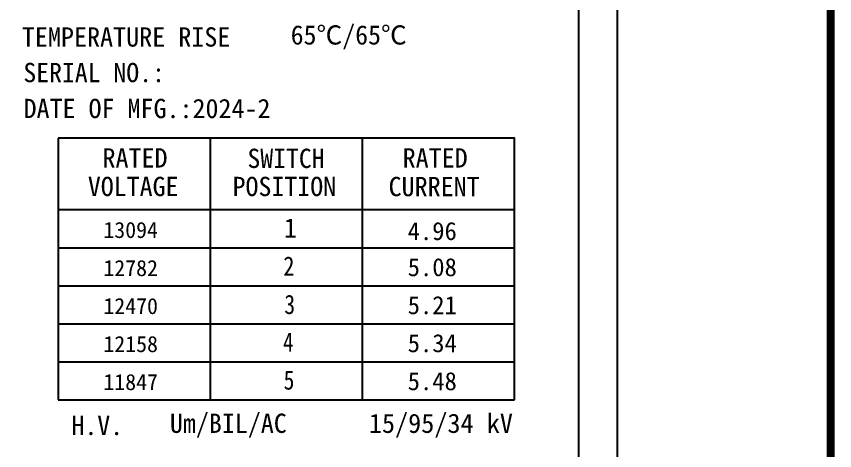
# Model space of a CAD drawing. Header units: millimetres. Extents: x 237080 to 246815, y -181726 to -175279.
# Drawn here: x 246707 to 246814.7, y -181049.9 to -180992.8 of the extents above; entities that cross this region are included whole.
import ezdxf

# ---------------------------------------------------------------- set-up
doc = ezdxf.new("R2010")
doc.units = ezdxf.units.MM
doc.header["$LTSCALE"] = 13
for name, color, linetype in [('1', 4, 'Continuous'), ('2', 3, 'Continuous'), ('PDF_Geometry', 7, 'Continuous')]:
    doc.layers.add(name, color=color, linetype=linetype)
doc.styles.add('PDF FangSong', font='simfang.ttf')

msp = doc.modelspace()

# ---------------------------------------------------------------- linework, layer by layer
at = {"layer": '1', "color": 0, "linetype": 'Continuous'}
msp.add_line((246814.135, -180879.488), (246814.135, -181228.508), dxfattribs=at)
at = {"layer": '1', "const_width": 1.05}
msp.add_lwpolyline([(246596.785, -180879.488), (246814.135, -180879.488), (246814.135, -181228.508), (246596.785, -181228.508), (246596.785, -180879.488), (246814.135, -180879.488)], dxfattribs=at)
at = {"layer": '2', "linetype": 'Continuous'}
for points in [[(246712.51, -181008.834), (246712.51, -181043.264)], [(246772.552, -181043.264), (246772.552, -181008.834), (246712.51, -181008.834)], [(246732.505, -181008.834), (246732.505, -181043.264)], [(246752.5, -181008.834), (246752.5, -181043.264)], [(246712.51, -181018.214), (246772.552, -181018.214)], [(246712.51, -181023.269), (246772.552, -181023.269)], [(246712.51, -181028.268), (246772.552, -181028.268)], [(246712.51, -181033.267), (246772.552, -181033.267)], [(246712.51, -181038.265), (246772.552, -181038.265)], [(246712.51, -181043.264), (246772.552, -181043.264)]]:
    msp.add_lwpolyline(points, dxfattribs=at)
at = {"layer": 'PDF_Geometry', "lineweight": 25}
for points in [[(246636.011, -180945.927), (246786.032, -180945.927), (246786.032, -181120.943), (246636.011, -181120.943), (246636.011, -180945.927)], [(246780.977, -180957.891), (246780.977, -181108.923)]]:
    msp.add_lwpolyline(points, dxfattribs=at)

# ---------------------------------------------------------------- texts
at = {"layer": '2', "linetype": 'Continuous', "attachment_point": 7, "style": 'PDF FangSong'}
for s, insert, char_height in [('{\\W0.9951;TEMPERATURE RISE}', (246707.721, -180996.847), 2.53409), ('\\W0.984330;65℃/65℃', (246743.097, -180997.151), 2.53409), ('\\W0.981992;SERIAL NO.:', (246707.924, -181001.524), 2.53409), ('{\\W0.9917;DATE OF MFG.:2024-2}', (246707.953, -181006.245), 2.53409), ('\\W0.993144;RATED', (246718.335, -181012.703), 2.53409), ('\\W0.980891;SWITCH', (246737.406, -181012.804), 2.53409), ('\\W0.993144;RATED', (246757.824, -181012.703), 2.53409), ('\\W0.988174;VOLTAGE', (246716.41, -181016.497), 2.53409), ('\\W0.987833;POSITION', (246735.451, -181016.497), 2.53409), ('\\W0.993883;CURRENT', (246755.97, -181016.511), 2.53409), ('{\\fSimSun|b0|i0|c134|p2;\\H0.8333x;13094}', (246718.451, -181021.999), 2.53409), ('\\W0.985653;1', (246742.199, -181021.927), 2.53409), ('{\\fSimSun|b0|i0|c134|p2;\\H0.8333x;4.96}', (246758.49, -181022.278), 2.85085), ('\\W0.858812;2', (246742.112, -181026.923), 2.53409), ('{\\fSimSun|b0|i0|c134|p2;\\H0.8333x;12782}', (246718.451, -181027.01), 2.53409), ('{\\fSimSun|b0|i0|c134|p2;\\H0.8333x;5.08}', (246758.49, -181027.024), 2.85085), ('\\W0.824342;3', (246742.257, -181032.005), 2.53409), ('{\\fSimSun|b0|i0|c134|p2;\\H0.8333x;\\C1;5.21}', (246758.49, -181032.02), 2.85085), ('{\\fSimSun|b0|i0|c134|p2;\\H0.8333x;12470}', (246718.451, -181032.005), 2.53409), ('{\\fSimSun|b0|i0|c134|p2;\\H0.8333x;12158}', (246718.451, -181037.001), 2.53409), ('\\W0.781747;4', (246742.098, -181036.914), 2.53409), ('{\\fSimSun|b0|i0|c134|p2;\\H0.8333x;5.34}', (246758.49, -181037.016), 2.85085), ('\\W0.834647;5', (246742.156, -181041.939), 2.53409), ('{\\fSimSun|b0|i0|c134|p2;\\H0.8333x;11847}', (246718.451, -181041.997), 2.53409), ('{\\fSimSun|b0|i0|c134|p2;\\H0.8333x;5.48}', (246758.49, -181042.011), 2.85085), ('\\W0.991650;Um/BIL/AC', (246727.198, -181048.209), 2.53409), ('\\W0.999637;15/95/34 kV', (246753.378, -181048.209), 2.53409), ('\\W0.982224;H.V.', (246714.266, -181047.919), 2.53409)]:
    msp.add_mtext(s, dxfattribs=dict(at, insert=insert, char_height=char_height))

doc.saveas('drawing.dxf')
